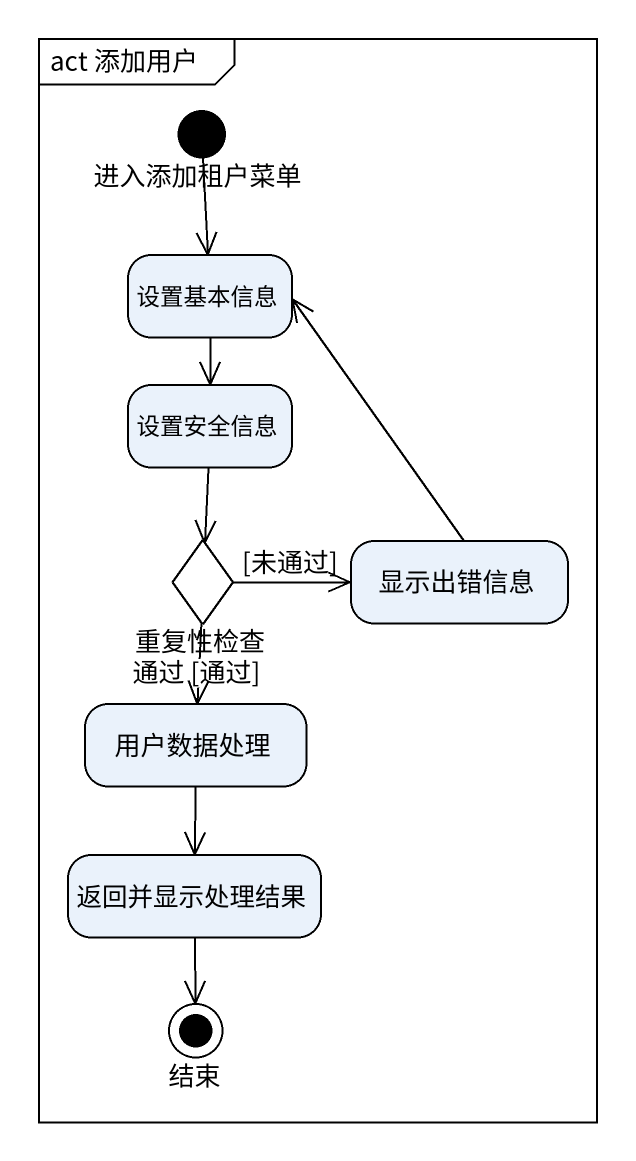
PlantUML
@startuml
mainframe act 添加用户
hide empty description
state 进入添加租户菜单 <<start>>
state 设置基本信息
state 设置安全信息
state 重复性检查 <<choice>>
state 显示出错信息
state 用户数据处理
state 返回并显示处理结果
state 结束 <<end>>
进入添加租户菜单 --> 设置基本信息
设置基本信息 --> 设置安全信息
设置安全信息 --> 重复性检查
重复性检查 -right-> 显示出错信息 : [未通过]
重复性检查 --> 用户数据处理 : 通过 [通过]
显示出错信息 -up-> 设置基本信息
用户数据处理 --> 返回并显示处理结果
返回并显示处理结果 --> 结束
@enduml
